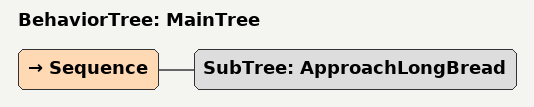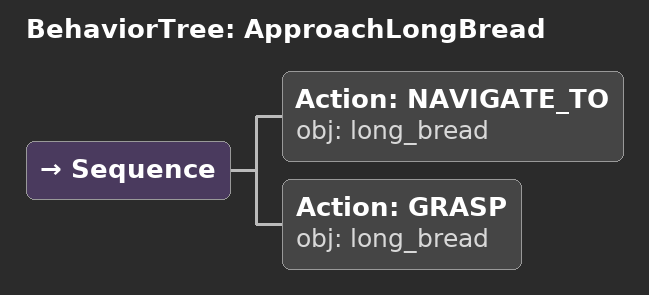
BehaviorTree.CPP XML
<root main_tree_to_execute="MainTree">
  <BehaviorTree ID="MainTree">
    <Sequence>
      <!-- Execute subtree ApproachLongBread -->
      <SubTree ID="ApproachLongBread" />
    </Sequence>
  </BehaviorTree>
  <!-- Subtree definition ApproachLongBread -->
  <BehaviorTree ID="ApproachLongBread">
    <Sequence>
      <!-- Navigate to long_bread -->
      <Action ID="NAVIGATE_TO" obj="long_bread" />
      <!-- Grasp long_bread -->
      <Action ID="GRASP" obj="long_bread" />
    </Sequence>
  </BehaviorTree>
</root>
